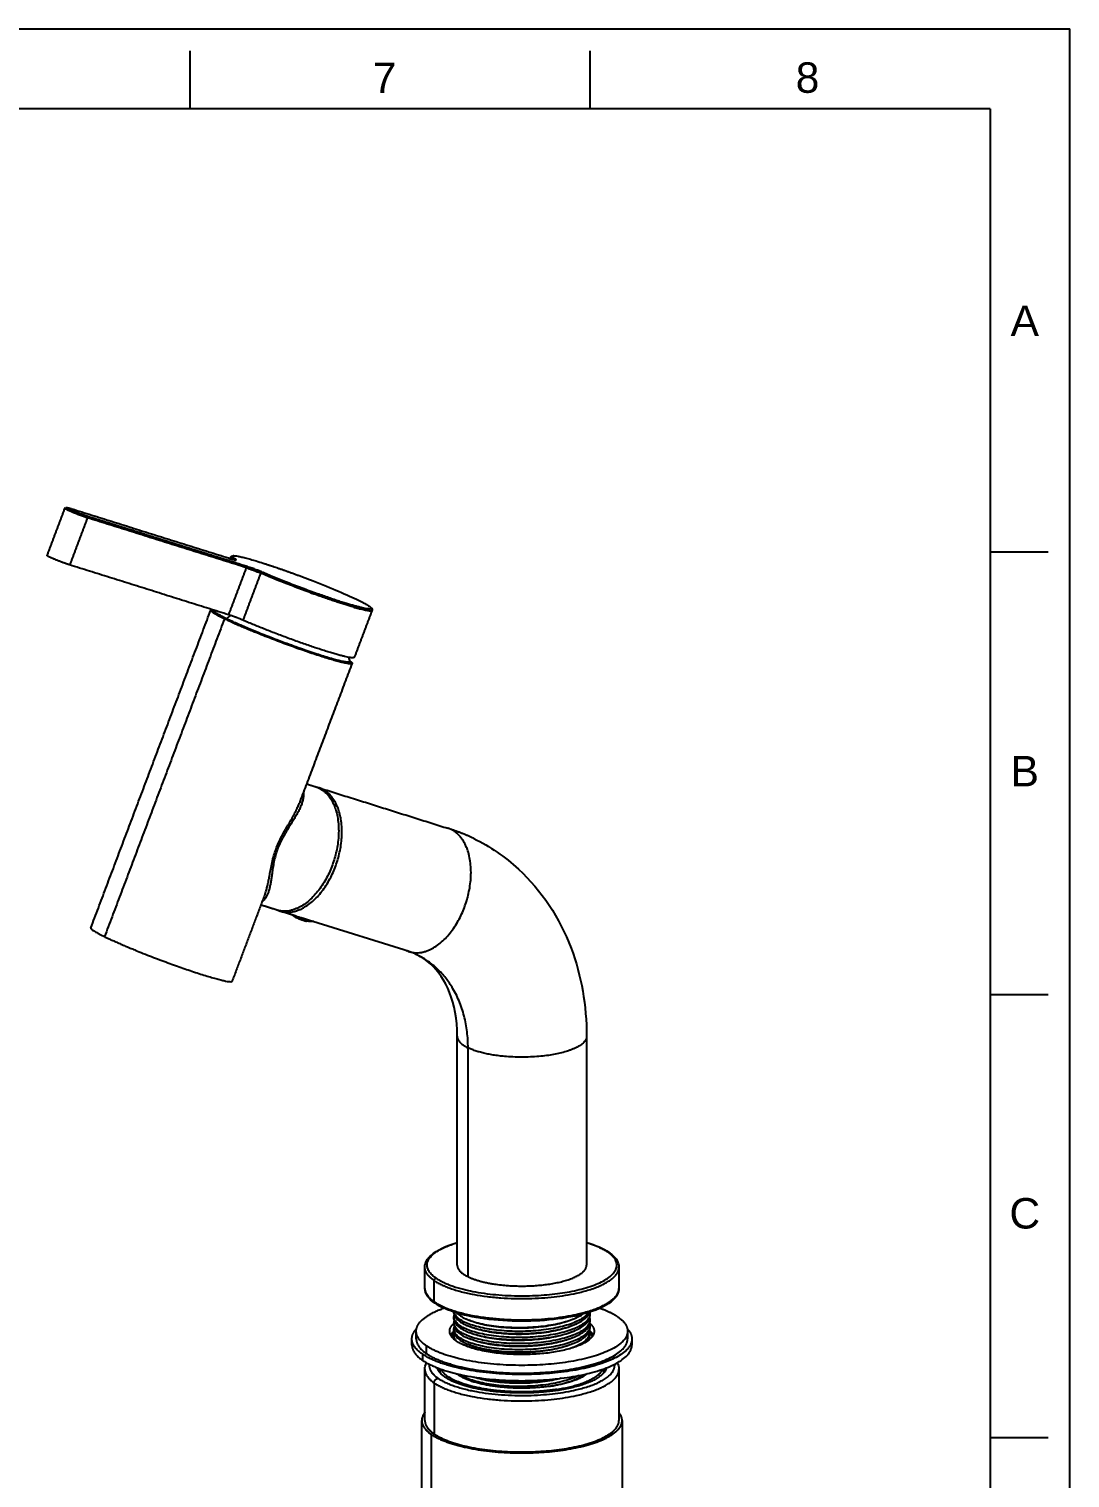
# Model space of a CAD drawing. Extents: x 12060 to 12901, y -16217 to -15623.
# Drawn here: x 12640.1 to 12900.8, y -15985.6 to -15622.6 of the extents above; entities that cross this region are included whole.
import ezdxf

# ---------------------------------------------------------------- set-up
doc = ezdxf.new("R2010")
doc.units = 0
doc.header["$MEASUREMENT"] = 0
doc.layers.get('0').update_dxf_attribs({"linetype": 'CONTINUOUS'})
doc.layers.add('FORM', color=7, linetype='CONTINUOUS')
doc.styles.get("Standard").update_dxf_attribs({"font": 'arial.ttf'})

# ---------------------------------------------------------------- blocks, each defined once
blk = doc.blocks.new('zf66')
at = {"lineweight": -3}
blk.add_line((10708.94, -17669.01), (10686.63, -17662), dxfattribs=at)
for points, degree in [([(10625.02, -17577.12), (10627.07, -17571.67), (10629.12, -17566.23)], 2), ([(10629.13, -17566.2), (10629.17, -17566.1), (10629.24, -17566.05), (10629.3, -17566.02)], 3), ([(10629.32, -17566.01), (10629.38, -17565.99), (10629.46, -17565.98), (10629.55, -17565.99)], 3), ([(10630.74, -17566.29), (10649.18, -17572.09), (10667.63, -17577.88)], 2), ([(10671.17, -17579.61), (10652.73, -17573.81), (10634.28, -17568.02)], 2), ([(10634.34, -17568.38), (10632.29, -17573.84), (10630.23, -17579.3)], 2), ([(10671.23, -17579.97), (10652.79, -17574.17), (10634.34, -17568.38)], 2), ([(10667.39, -17578.01), (10667.49, -17577.73), (10667.6, -17577.46)], 2), ([(10667.63, -17577.88), (10667.8, -17577.94), (10668.12, -17578.03), (10668.49, -17578.13), (10668.75, -17578.18), (10668.83, -17578.18), (10668.86, -17578.17)], 3), ([(10668.64, -17578.18), (10668.59, -17578.2), (10668.53, -17578.26), (10668.5, -17578.33)], 3), ([(10668.89, -17578.14), (10668.88, -17578.13), (10668.85, -17578.09), (10668.78, -17578.04), (10668.74, -17578.02)], 3), ([(10667.11, -17590.89), (10648.67, -17585.09), (10630.23, -17579.3)], 2), ([(10667.11, -17590.89), (10669.17, -17585.43), (10671.23, -17579.97)], 2), ([(10674.51, -17581.2), (10672.45, -17586.66), (10670.39, -17592.12)], 2), ([(10674.78, -17580.96), (10674.71, -17580.93), (10674.55, -17580.86), (10674.29, -17580.75), (10673.98, -17580.63), (10673.63, -17580.49), (10673.22, -17580.33), (10672.77, -17580.16), (10672.27, -17579.98), (10671.72, -17579.79), (10671.35, -17579.67), (10671.17, -17579.61)], 3), ([(10671.23, -17579.97), (10671.42, -17580.03), (10671.83, -17580.17), (10672.51, -17580.41), (10673.22, -17580.67), (10673.91, -17580.94), (10674.32, -17581.12), (10674.51, -17581.2)], 3), ([(10674.78, -17580.96), (10674.76, -17580.95), (10674.71, -17580.96), (10674.63, -17581.01), (10674.56, -17581.09), (10674.52, -17581.17), (10674.51, -17581.2)], 3), ([(10635.14, -17663.51), (10649.05, -17626.65), (10662.95, -17589.78)], 2), ([(10700.34, -17589.81), (10698.28, -17595.27), (10696.22, -17600.73)], 2), ([(10700.19, -17589.29), (10700.33, -17589.45), (10700.41, -17589.63), (10700.35, -17589.81)], 3), ([(10666.11, -17591.81), (10652.21, -17628.67), (10638.31, -17665.53)], 2), ([(10694.92, -17600.74), (10695.01, -17601.06), (10695.1, -17601.38), (10695.19, -17601.71)], 3), ([(10695.19, -17601.71), (10695.2, -17601.75), (10695.2, -17601.79), (10695.18, -17601.83)], 3), ([(10695.7, -17602.13), (10689.59, -17618.33), (10683.48, -17634.53)], 2), ([(10685.16, -17630.09), (10686.21, -17630.42), (10687.26, -17630.75)], 2), ([(10687.26, -17630.75), (10687.64, -17630.86), (10688.01, -17630.98)], 2), ([(10688.06, -17631), (10703, -17635.69), (10717.94, -17640.39)], 2), ([(10675.53, -17655.59), (10671.71, -17665.73), (10667.89, -17675.86)], 2), ([(10678.26, -17659.37), (10676.41, -17658.78), (10674.55, -17658.2)], 2), ([(10679.02, -17659.6), (10678.64, -17659.48), (10678.26, -17659.37)], 2), ([(10682.66, -17660.75), (10680.84, -17660.18), (10679.02, -17659.6)], 2), ([(10682.42, -17660.92), (10682.21, -17660.79), (10682, -17660.64), (10681.81, -17660.48)], 3), ([(10710.75, -17669.73), (10710.22, -17669.47), (10709.68, -17669.25), (10709.11, -17669.06)], 3), ([(10720.08, -17741.71), (10720.08, -17715.17), (10720.08, -17688.63)], 2), ([(10750.08, -17688.63), (10750.08, -17715.17), (10750.08, -17741.71)], 2), ([(10722.59, -17744.4), (10722.59, -17717.86), (10722.59, -17691.32)], 2), ([(10712.58, -17742.19), (10712.58, -17741.18), (10713.13, -17740.22), (10714.08, -17739.38)], 3), ([(10714.08, -17739.37), (10715.39, -17738.2), (10717.46, -17737.22), (10720.1, -17736.44)], 3), ([(10750.1, -17736.45), (10752.22, -17737.08), (10753.98, -17737.85), (10755.26, -17738.73)], 3), ([(10712.58, -17747.11), (10712.58, -17744.65), (10712.58, -17742.19)], 2), ([(10757.58, -17742.19), (10757.58, -17744.65), (10757.58, -17747.11)], 2), ([(10714.73, -17750.22), (10714.73, -17747.76), (10714.73, -17745.3)], 2), ([(10719.33, -17752.84), (10719.33, -17752.7), (10719.33, -17752.55)], 2), ([(10720, -17752.82), (10720.22, -17753.05), (10720.51, -17753.28), (10720.84, -17753.5)], 3), ([(10750.79, -17752.63), (10750.82, -17752.77), (10750.83, -17752.91), (10750.83, -17753.05)], 3), ([(10719.33, -17754.26), (10719.33, -17754.01), (10719.33, -17753.76)], 2), ([(10719.33, -17755.68), (10719.33, -17755.43), (10719.33, -17755.18)], 2), ([(10720.84, -17753.5), (10720.84, -17753.27), (10720.84, -17753.04)], 2), ([(10720.84, -17754.92), (10720.84, -17754.67), (10720.84, -17754.41)], 2), ([(10720.84, -17756.34), (10720.84, -17756.08), (10720.84, -17755.83)], 2), ([(10722.16, -17755.62), (10722.37, -17755.71), (10722.59, -17755.8), (10722.83, -17755.89)], 3), ([(10750.77, -17754.01), (10750.81, -17754.16), (10750.83, -17754.31), (10750.83, -17754.47)], 3), ([(10750.77, -17755.43), (10750.81, -17755.58), (10750.83, -17755.73), (10750.83, -17755.89)], 3), ([(10750.83, -17753.05), (10750.83, -17753.3), (10750.83, -17753.55)], 2), ([(10750.83, -17754.47), (10750.83, -17754.72), (10750.83, -17754.97)], 2), ([(10750.83, -17755.89), (10750.83, -17756), (10750.83, -17756.12)], 2), ([(10750.83, -17756.14), (10750.83, -17756.26), (10750.83, -17756.39)], 2), ([(10709.58, -17760.26), (10709.58, -17759.55), (10709.58, -17758.84)], 2), ([(10710.58, -17758.84), (10710.58, -17757.94), (10710.58, -17757.04)], 2), ([(10719.33, -17757.1), (10719.33, -17756.85), (10719.33, -17756.59)], 2), ([(10719.33, -17758.52), (10719.33, -17758.27), (10719.33, -17758.01)], 2), ([(10719.33, -17758.52), (10719.33, -17758.66), (10719.35, -17758.8), (10719.39, -17758.94)], 3), ([(10719.41, -17758.95), (10719.43, -17758.87), (10719.46, -17758.8), (10719.5, -17758.72)], 3), ([(10719.7, -17756.73), (10719.79, -17756.85), (10719.99, -17757.08), (10720.36, -17757.42), (10720.67, -17757.65), (10720.84, -17757.76)], 3), ([(10720.84, -17758.67), (10720.67, -17758.56), (10720.36, -17758.34), (10719.99, -17758), (10719.79, -17757.76), (10719.7, -17757.65)], 3), ([(10720.84, -17757.76), (10720.84, -17757.5), (10720.84, -17757.25)], 2), ([(10720.84, -17759.17), (10720.84, -17758.92), (10720.84, -17758.67)], 2), ([(10750.77, -17756.85), (10750.81, -17757), (10750.83, -17757.15), (10750.83, -17757.3)], 3), ([(10750.83, -17757.3), (10750.83, -17757.56), (10750.83, -17757.81)], 2), ([(10759.58, -17757.04), (10759.58, -17757.94), (10759.58, -17758.84)], 2), ([(10760.58, -17758.84), (10760.58, -17759.55), (10760.58, -17760.26)], 2), ([(10712.02, -17762.36), (10712.02, -17763.07), (10712.02, -17763.78)], 2), ([(10712.92, -17760.43), (10712.92, -17761.32), (10712.92, -17762.22)], 2), ([(10722.15, -17759.87), (10722.37, -17759.97), (10722.6, -17760.06), (10722.84, -17760.15)], 3), ([(10712.58, -17765.93), (10712.58, -17765.39), (10712.72, -17764.87), (10712.97, -17764.37)], 3), ([(10712.58, -17777.76), (10712.58, -17771.85), (10712.58, -17765.93)], 2), ([(10716.16, -17766.76), (10716.16, -17766.28), (10716.16, -17765.79)], 2), ([(10754, -17765.79), (10754, -17766.28), (10754, -17766.76)], 2), ([(10757.58, -17765.93), (10757.58, -17771.85), (10757.58, -17777.76)], 2), ([(10714.73, -17769.04), (10714.73, -17774.96), (10714.73, -17780.87)], 2), ([(10720.84, -17767.19), (10720.78, -17767.15), (10720.72, -17767.11), (10720.67, -17767.07)], 3), ([(10720.84, -17767.52), (10720.84, -17767.35), (10720.84, -17767.19)], 2), ([(10747.52, -17768.18), (10747.51, -17768.19), (10747.49, -17768.19), (10747.48, -17768.2)], 3), ([(10747.5, -17769.61), (10747.51, -17769.61), (10747.51, -17769.6), (10747.52, -17769.6)], 3), ([(10733.39, -17770.24), (10733.04, -17770.22), (10732.34, -17770.19), (10731.65, -17770.14), (10731.31, -17770.11)], 3), ([(10735.52, -17770.25), (10735.16, -17770.25), (10734.45, -17770.26), (10733.75, -17770.25), (10733.39, -17770.24)], 3), ([(10711.86, -17807.58), (10711.86, -17792.67), (10711.86, -17777.76)], 2), ([(10758.31, -17777.76), (10758.31, -17804.01), (10758.31, -17830.27)], 2), ([(10714.08, -17806.99), (10714.08, -17793.98), (10714.08, -17780.97)], 2)]:
    blk.add_open_spline(points, degree=degree, dxfattribs=at)
for points, weights, knots in [([(10634.34, -17568.38), (10631.7, -17567.55), (10629.77, -17566.6), (10629.03, -17566.24), (10629.15, -17566.18)], [1, 0.707106781123, 1, 0.864112055253, 0.854314660491], [0.149139, 0.149139, 0.149139, 5.175687, 5.175687, 7.507756, 7.507756, 7.507756]), ([(10634.28, -17568.02), (10631.87, -17567.26), (10630.1, -17566.39), (10628.33, -17565.53), (10630.74, -17566.29)], [1, 0.707106781187, 1, 0.707106781187, 1], [-10.053096, -10.053096, -10.053096, -5.026548, -5.026548, 0, 0, 0]), ([(10630.23, -17579.3), (10628.58, -17578.78), (10626.77, -17578.02), (10624.96, -17577.26), (10625.02, -17577.12)], [1, 0.848493551356, 1, 0.848493551356, 1], [0, 0, 0, 3.903649, 3.903649, 7.807299, 7.807299, 7.807299]), ([(10667.6, -17577.87), (10667.54, -17577.86), (10667.48, -17577.91), (10667.43, -17577.95), (10667.39, -17578.01)], [0.975964859734, 0.938820997648, 1, 0.949833274784, 0.965778694139], [-0.4249672, -0.4249672, -0.4249672, -0.2356259, -0.2356259, -0.0803663, -0.0803663, -0.0803663]), ([(10668.74, -17578.02), (10664.54, -17575.36), (10676.84, -17579.46), (10678.8, -17580.11), (10683.37, -17581.75), (10685.82, -17582.69)], [1, 0.759976676406, 1, 0.952114636584, 0.893032488029, 0.88391359178], [0, 0, 0, 24.33867, 24.33867, 29.194306, 34.307162, 34.307162, 34.307162]), ([(10671.23, -17579.97), (10671.27, -17579.85), (10671.25, -17579.75), (10671.24, -17579.64), (10671.17, -17579.61)], [1, 0.923878736313, 1, 0.923878736313, 1], [-0.4712506, -0.4712506, -0.4712506, -0.2356253, -0.2356253, 0, 0, 0]), ([(10697.19, -17587.5), (10705.06, -17591.37), (10695.49, -17588.58), (10685.89, -17585.78), (10674.78, -17580.96)], [0.999049791403, 0.764057105898, 1, 0.763581042979, 1], [48.725963, 48.725963, 48.725963, 72.824616, 72.824616, 96.971894, 96.971894, 96.971894]), ([(10695.7, -17602.13), (10695.38, -17602.98), (10684.2, -17599.08), (10673.03, -17595.18), (10666.11, -17591.81)], [1, 0.813626757093, 1, 0.813626757093, 1], [-43.430314, -43.430314, -43.430314, -21.715157, -21.715157, 0, 0, 0]), ([(10666.59, -17591.85), (10675.95, -17596.41), (10688.72, -17600.43), (10694.46, -17602.23), (10695.12, -17601.89)], [1, 0.707106781187, 1, 0.842994725951, 0.854314660516], [52.684879, 52.684879, 52.684879, 79.090855, 79.090855, 93.245765, 93.245765, 93.245765]), ([(10695.19, -17601.71), (10695.37, -17602.46), (10688.73, -17600.37), (10675.97, -17596.36), (10666.62, -17591.8)], [0.860183806712, 0.82239248625, 1, 0.707106781187, 1], [-42.625979, -42.625979, -42.625979, -26.535262, -26.535262, 0, 0, 0]), ([(10696.22, -17600.73), (10695.96, -17601.44), (10687.18, -17598.52), (10678.4, -17595.59), (10670.39, -17592.12)], [1, 0.85782557121, 1, 0.85782557121, 1], [60.879197, 60.879197, 60.879197, 79.771238, 79.771238, 98.663279, 98.663279, 98.663279]), ([(10688.04, -17631.06), (10695.97, -17634.92), (10691.29, -17648.46), (10686.62, -17661.99), (10678.26, -17659.37)], [1, 0.723105967321, 1, 0.723105967321, 1], [0, 0, 0, 22.875238, 22.875238, 45.750476, 45.750476, 45.750476]), ([(10679.02, -17659.6), (10687.37, -17662.23), (10692.05, -17648.7), (10696.72, -17635.16), (10688.79, -17631.3)], [1, 0.723105967321, 1, 0.723105967321, 1], [-45.750476, -45.750476, -45.750476, -22.875238, -22.875238, 0, 0, 0]), ([(10708.16, -17668.7), (10716.46, -17672.74), (10721.74, -17658.75), (10727.02, -17644.75), (10718.72, -17640.7)], [1, 0.707106781187, 1, 0.707106781187, 1], [0, 0, 0, 23.561945, 23.561945, 47.12389, 47.12389, 47.12389]), ([(10638.31, -17665.53), (10645.23, -17668.9), (10656.4, -17672.8), (10667.57, -17676.7), (10667.89, -17675.86)], [1, 0.813626757093, 1, 0.813626757093, 1], [-54.977871, -54.977871, -54.977871, -33.262714, -33.262714, -11.547557, -11.547557, -11.547557]), ([(10750.08, -17688.66), (10750.04, -17691.24), (10743.38, -17692.67), (10730.89, -17695.36), (10722.59, -17691.32)], [0.861555530208, 0.819320566951, 1, 0.707106781187, 1], [9.027095, 9.027095, 9.027095, 23.561945, 23.561945, 47.12389, 47.12389, 47.12389]), ([(10715.19, -17744.75), (10724.57, -17751.2), (10744.47, -17748.16), (10764.37, -17745.12), (10754.98, -17738.67)], [1, 0.707106781187, 1, 0.707106781187, 1], [0, 0, 0, 34.557519, 34.557519, 69.115038, 69.115038, 69.115038]), ([(10714.73, -17745.3), (10724.33, -17751.89), (10744.68, -17748.78), (10757.56, -17746.81), (10757.58, -17742.2)], [1, 0.707106781187, 1, 0.792278444333, 0.879191533084], [0.097114, 0.097114, 0.097114, 34.654633, 34.654633, 59.163024, 59.163024, 59.163024]), ([(10722.59, -17744.4), (10728.75, -17747.41), (10739.42, -17746.36), (10750.08, -17745.32), (10750.08, -17741.71)], [1, 0.802819368495, 1, 0.802819368495, 1], [0, 0, 0, 19.16362, 19.16362, 38.32724, 38.32724, 38.32724]), ([(10714.73, -17750.22), (10724.33, -17756.81), (10744.68, -17753.7), (10757.53, -17751.73), (10757.58, -17747.13)], [1, 0.707106781187, 1, 0.792674909881, 0.878860834917], [-70.685835, -70.685835, -70.685835, -35.342917, -35.342917, -10.325358, -10.325358, -10.325358]), ([(10760.58, -17758.84), (10760.58, -17765.45), (10740.66, -17766.9), (10720.73, -17768.34), (10712.02, -17762.36)], [1, 0.780575601627, 1, 0.780575601627, 1], [-68.871437, -68.871437, -68.871437, -34.435718, -34.435718, 0, 0, 0]), ([(10759.58, -17757.04), (10759.58, -17763.39), (10740.44, -17764.78), (10721.29, -17766.17), (10712.92, -17760.43)], [1, 0.780575601627, 1, 0.780575601627, 1], [-66.170596, -66.170596, -66.170596, -33.085298, -33.085298, 0, 0, 0]), ([(10712.92, -17762.22), (10721.29, -17767.97), (10740.44, -17766.58), (10759.58, -17765.19), (10759.58, -17758.84)], [1, 0.780575601627, 1, 0.780575601627, 1], [-76.96902, -76.96902, -76.96902, -43.883722, -43.883722, -10.798424, -10.798424, -10.798424]), ([(10751.83, -17757.04), (10751.83, -17761.38), (10738.74, -17762.33), (10725.66, -17763.28), (10719.93, -17759.35)], [1, 0.780575601627, 1, 0.780575601627, 1], [7.382596, 7.382596, 7.382596, 30.002136, 30.002136, 52.621677, 52.621677, 52.621677]), ([(10712.02, -17763.78), (10720.73, -17769.76), (10740.66, -17768.32), (10760.58, -17766.87), (10760.58, -17760.26)], [1, 0.780575601627, 1, 0.780575601627, 1], [-80.110613, -80.110613, -80.110613, -45.674894, -45.674894, -11.239176, -11.239176, -11.239176]), ([(10714.73, -17769.04), (10724.33, -17775.63), (10744.68, -17772.52), (10757.58, -17770.55), (10757.58, -17765.93)], [1, 0.707106781187, 1, 0.792008662934, 0.879417789353], [0.141067, 0.141067, 0.141067, 33.913188, 33.913188, 57.895678, 57.895678, 57.895678]), ([(10743.49, -17770.76), (10733.69, -17772.25), (10724.54, -17770.38), (10716.28, -17768.68), (10715.46, -17765.53)], [1, 0.876194767014, 1, 0.886963409407, 0.980336039244], [0, 0, 0, 19.810335, 19.810335, 37.897556, 37.897556, 37.897556]), ([(10715.64, -17767.96), (10724.81, -17774.26), (10744.26, -17771.29), (10757.14, -17769.32), (10756.57, -17764.71)], [1, 0.707106781187, 1, 0.784633224152, 0.88598834666], [0, 0, 0, 33.772121, 33.772121, 58.605037, 58.605037, 58.605037]), ([(10743.15, -17770.53), (10733.74, -17771.97), (10724.95, -17770.16), (10717.6, -17768.65), (10716.36, -17765.86)], [1, 0.876194767014, 1, 0.894325555874, 0.969048787549], [-59.437344, -59.437344, -59.437344, -40.408605, -40.408605, -24.166551, -24.166551, -24.166551]), ([(10750.22, -17766.9), (10749.69, -17767.34), (10748.92, -17767.75), (10744.31, -17770.17), (10735.52, -17770.25)], [0.963794817304, 0.977816325309, 1, 0.879415493034, 1], [38.68421, 38.68421, 38.68421, 41.650749, 41.650749, 57.776057, 57.776057, 57.776057]), ([(10714.08, -17780.97), (10722.01, -17786.42), (10740.16, -17785.1), (10758.31, -17783.78), (10758.31, -17777.76)], [1, 0.780575601627, 1, 0.780575601627, 1], [0, 0, 0, 31.36119, 31.36119, 62.72238, 62.72238, 62.72238]), ([(10714.73, -17780.87), (10722.42, -17786.15), (10740, -17784.87), (10757.58, -17783.6), (10757.58, -17777.76)], [1, 0.780575601627, 1, 0.780575601627, 1], [-70.685835, -70.685835, -70.685835, -40.301377, -40.301377, -9.91692, -9.91692, -9.91692])]:
    blk.add_rational_spline(points, weights, degree=2, knots=knots, dxfattribs=at)
for points, weights in [([(10634.28, -17568.02), (10634.45, -17568.1), (10634.34, -17568.38)], [1, 0.707106781191, 1]), ([(10667.59, -17577.47), (10667.56, -17577.65), (10668.11, -17578.03)], [0.913169972176, 0.937564774587, 0.979894885619]), ([(10696.1, -17589.1), (10686.35, -17586.34), (10674.51, -17581.2)], [1, 0.748673045471, 1]), ([(10666.11, -17591.81), (10662.79, -17590.19), (10662.95, -17589.78)], [1, 0.946064957418, 1]), ([(10662.95, -17589.78), (10662.98, -17589.69), (10663.24, -17589.67)], [1, 0.974386409733, 0.955813057604]), ([(10663.53, -17589.9), (10663.39, -17590.29), (10666.59, -17591.85)], [0.856925131702, 0.875774552876, 1]), ([(10666.62, -17591.8), (10663.27, -17590.17), (10663.59, -17589.82)], [1, 0.870644505126, 0.855548016465]), ([(10667.55, -17591.03), (10667.08, -17591.4), (10666.62, -17591.8)], [0.995403949635, 0.997221257775, 1]), ([(10670.39, -17592.12), (10668.74, -17591.4), (10667.11, -17590.89)], [1, 0.811502671201, 1]), ([(10696.1, -17589.1), (10700.14, -17590.24), (10700.34, -17589.82)], [1, 0.885331433749, 0.889170917872]), ([(10666.59, -17591.94), (10666.57, -17591.9), (10666.59, -17591.85)], [0.857259725148, 0.830255748463, 1]), ([(10666.59, -17591.85), (10666.6, -17591.82), (10666.62, -17591.8)], [1, 0.954741817428, 1]), ([(10695.14, -17601.54), (10695.76, -17601.96), (10695.7, -17602.13)], [0.973427072392, 0.976294566006, 1]), ([(10695.15, -17601.87), (10695.17, -17601.85), (10695.18, -17601.83)], [0.855214820738, 0.855920245446, 0.856925185618]), ([(10687.26, -17630.75), (10687.66, -17630.87), (10688.04, -17631.06)], [1, 0.998952257305, 1]), ([(10688.79, -17631.3), (10688.41, -17631.11), (10688.01, -17630.98)], [1, 0.998952257305, 1]), ([(10718.72, -17640.7), (10718.34, -17640.52), (10717.94, -17640.39)], [1, 0.981377237941, 0.965122624029]), ([(10723.9, -17642.77), (10721.39, -17641.54), (10718.72, -17640.7)], [0.969818397093, 0.9830818043, 1]), ([(10678.26, -17659.37), (10678.26, -17659.37), (10678.26, -17659.37)], [1, 0.999999974371, 0.999999948744]), ([(10678.64, -17659.47), (10678.83, -17659.54), (10679.02, -17659.6)], [0.9994778497, 0.999506155435, 1]), ([(10682.42, -17660.92), (10682.63, -17661.05), (10682.86, -17661.1)], [1, 0.996889995747, 1]), ([(10682.86, -17661.1), (10683.62, -17661.52), (10684.47, -17661.72)], [1, 0.991698345499, 1]), ([(10684.47, -17661.25), (10684.86, -17661.4), (10685.23, -17661.52)], [0.955206258682, 0.968557122931, 1]), ([(10685.23, -17661.52), (10684.83, -17661.7), (10684.47, -17661.72)], [1, 0.993756515678, 1]), ([(10684.47, -17661.72), (10684.79, -17661.89), (10685.15, -17661.94)], [1, 0.995448606205, 1]), ([(10685.23, -17661.52), (10686.42, -17661.92), (10686.82, -17661.97)], [1, 0.901111709956, 0.970930838044]), ([(10635.14, -17663.51), (10634.99, -17663.91), (10638.31, -17665.53)], [1, 0.946064957418, 1]), ([(10722.59, -17691.32), (10722.59, -17675.5), (10710.75, -17669.73)], [1, 0.860267043991, 0.969851065539]), ([(10720.08, -17688.64), (10720.09, -17690.1), (10722.59, -17691.32)], [0.862205743608, 0.889149847755, 1]), ([(10715.19, -17744.75), (10708.33, -17740.05), (10720.08, -17736.5)], [1, 0.767799856847, 0.903767380386]), ([(10750.09, -17736.5), (10753.18, -17737.44), (10754.98, -17738.67)], [0.889710575187, 0.926320808367, 1]), ([(10754.98, -17738.67), (10755.17, -17738.64), (10755.3, -17738.76)], [1, 0.85337032644, 0.853553619431]), ([(10714.73, -17745.3), (10712.59, -17743.82), (10712.58, -17742.2)], [1, 0.915334308038, 0.879616689538]), ([(10720.08, -17741.71), (10720.08, -17743.18), (10722.59, -17744.4)], [1, 0.957317661871, 1]), ([(10714.73, -17745.3), (10714.73, -17744.82), (10715.19, -17744.75)], [1, 0.707106781187, 1]), ([(10712.58, -17747.1), (10712.58, -17748.74), (10714.73, -17750.22)], [0.879389119345, 0.915063998436, 1]), ([(10710.58, -17757.04), (10710.58, -17753.97), (10716.96, -17751.7)], [1, 0.880461809071, 0.891167831607]), ([(10753.21, -17751.7), (10755.68, -17752.58), (10757.24, -17753.65)], [0.922908921245, 0.950112000453, 1]), ([(10718.33, -17757.04), (10718.33, -17756.09), (10719.34, -17755.19)], [1, 0.941933204953, 0.914599115221]), ([(10750.82, -17755.18), (10751.83, -17756.08), (10751.83, -17757.04)], [0.992037436652, 0.980840938419, 1]), ([(10757.24, -17753.65), (10759.58, -17755.26), (10759.58, -17757.04)], [1, 0.975815327214, 1]), ([(10709.58, -17758.84), (10709.58, -17757.63), (10710.64, -17756.48)], [1, 0.951318592096, 0.924238058963]), ([(10712.02, -17762.36), (10709.58, -17760.69), (10709.58, -17758.84)], [1, 0.975815327214, 1]), ([(10712.92, -17760.43), (10710.58, -17758.82), (10710.58, -17757.04)], [1, 0.975815327214, 1]), ([(10710.58, -17758.84), (10710.58, -17760.62), (10712.92, -17762.22)], [1, 0.975815327214, 1]), ([(10719.93, -17759.35), (10718.33, -17758.26), (10718.33, -17757.04)], [1, 0.975815327214, 1]), ([(10718.58, -17757.91), (10718.84, -17757.42), (10719.38, -17756.95)], [0.949252371442, 0.927191404418, 0.913384313592]), ([(10718.81, -17758.32), (10718.95, -17757.84), (10719.36, -17757.38)], [0.969081238894, 0.943522711447, 0.92625470084]), ([(10750.75, -17756.92), (10751.33, -17757.42), (10751.6, -17757.94)], [0.992802443027, 0.986031219217, 0.988627010333]), ([(10750.83, -17757.41), (10751.22, -17757.86), (10751.36, -17758.32)], [0.988578594146, 0.986316128364, 0.991682993966]), ([(10759.52, -17756.48), (10760.58, -17757.63), (10760.58, -17758.84)], [0.989088875993, 0.984128296262, 1]), ([(10709.58, -17760.26), (10709.58, -17762.11), (10712.02, -17763.78)], [1, 0.975815327214, 1]), ([(10723.04, -17760.26), (10723.07, -17760.25), (10723.1, -17760.25)], [0.945655293817, 0.945956809622, 0.946262216044]), ([(10712.58, -17765.93), (10712.58, -17767.56), (10714.73, -17769.04)], [0.879301804518, 0.914959969368, 1]), ([(10713.6, -17764.71), (10713.39, -17766.41), (10715.64, -17767.96)], [0.873635086759, 0.907783422076, 1]), ([(10743.15, -17770.53), (10752.35, -17769.12), (10753.81, -17765.86)], [1, 0.865016376848, 0.964496725448]), ([(10754.71, -17765.53), (10753.74, -17769.19), (10743.49, -17770.76)], [0.977497130728, 0.856787499605, 1]), ([(10714.73, -17769.04), (10714.73, -17768.1), (10715.64, -17767.96)], [1, 0.707106781187, 1]), ([(10731.31, -17770.11), (10723.05, -17769.47), (10719.95, -17766.9)], [1, 0.857282390464, 0.935784518016]), ([(10743.53, -17770.75), (10743.51, -17770.75), (10743.49, -17770.75)], [0.891799433389, 0.891834539212, 0.891870460325]), ([(10712.6, -17775.88), (10711.86, -17776.8), (10711.86, -17777.76)], [0.931181114514, 0.957269106998, 1]), ([(10758.31, -17777.76), (10758.31, -17776.81), (10757.58, -17775.9)], [1, 0.986276021578, 0.98812782418]), ([(10711.86, -17777.76), (10711.86, -17779.44), (10714.08, -17780.97)], [1, 0.975815327214, 1]), ([(10712.58, -17777.76), (10712.58, -17779.39), (10714.73, -17780.87)], [1, 0.975815327214, 1])]:
    blk.add_rational_spline(points, weights, degree=2, dxfattribs=at)
for points, knots in [([(10667.6, -17577.46), (10667.68, -17577.24), (10667.89, -17577.19), (10668.05, -17577.17), (10668.16, -17577.16), (10668.28, -17577.15), (10668.43, -17577.16)], [0.034004, 0.034004, 0.034004, 0.034004, 2.418394, 2.418394, 2.418394, 4.030184, 4.030184, 4.030184, 4.030184]), ([(10668.74, -17578.02), (10668.71, -17578.01), (10668.63, -17578), (10668.52, -17578.03), (10668.46, -17578.07), (10668.43, -17578.11), (10668.42, -17578.11)], [-0.4758239, -0.4758239, -0.4758239, -0.4758239, -0.3568679, -0.237912, -0.118956, -0.1045698, -0.1045698, -0.1045698, -0.1045698]), ([(10685.82, -17582.69), (10686.11, -17582.8), (10686.41, -17582.92), (10686.7, -17583.03), (10690.93, -17584.68), (10694.69, -17586.28), (10697.19, -17587.5)], [29.194306, 29.194306, 29.194306, 29.194306, 30.164955, 30.164955, 30.164955, 44.042755, 44.042755, 44.042755, 44.042755]), ([(10666.62, -17591.97), (10665.68, -17591.5), (10664.93, -17591.11), (10663.78, -17590.4), (10663.32, -17590.08), (10663.61, -17589.79)], [0.134064, 0.134064, 0.134064, 0.134064, 5.541278, 5.541278, 12.118131, 12.118131, 12.118131, 12.118131]), ([(10695.15, -17601.88), (10695.1, -17601.94), (10695.02, -17601.97), (10694.95, -17601.99), (10694.24, -17602.12), (10692.11, -17601.59), (10688.73, -17600.53), (10685.38, -17599.48), (10681.18, -17597.99), (10677.04, -17596.39), (10672.9, -17594.79), (10669.19, -17593.21), (10666.69, -17592), (10666.67, -17591.99), (10666.65, -17591.98), (10666.62, -17591.97)], [0.427819, 0.427819, 0.427819, 0.427819, 1.997679, 1.997679, 1.997679, 15.543432, 15.543432, 15.543432, 29.094277, 29.094277, 29.094277, 42.645573, 42.645573, 42.645573, 42.779637, 42.779637, 42.779637, 42.779637]), ([(10684.43, -17632.02), (10684.45, -17632.21), (10684.47, -17632.69), (10684.38, -17633.49), (10684.16, -17634.34), (10683.89, -17635.1), (10683.49, -17636.01), (10683.01, -17636.94), (10682.47, -17637.89), (10681.9, -17638.83), (10681.28, -17639.82), (10680.51, -17641.04), (10679.65, -17642.51), (10678.92, -17643.94), (10678.37, -17645.28), (10677.92, -17646.68), (10677.57, -17648.2), (10677.32, -17649.67), (10677.14, -17650.91), (10676.99, -17651.92), (10676.85, -17652.87), (10676.68, -17653.78), (10676.48, -17654.63), (10676.24, -17655.39), (10675.99, -17655.98), (10675.65, -17656.59), (10675.27, -17657.05), (10674.99, -17657.28), (10674.87, -17657.36)], [6.39419, 6.39419, 6.39419, 6.39419, 7.556697, 9.068037, 10.579376, 12.090716, 13.602055, 15.113395, 16.624734, 18.136073, 19.647413, 21.158752, 22.670092, 24.181431, 25.692771, 27.20411, 28.71545, 30.226789, 31.738128, 33.249468, 34.760807, 36.272147, 37.783486, 39.294826, 40.806165, 42.317505, 43.828844, 44.908413, 44.908413, 44.908413, 44.908413]), ([(10675.53, -17655.6), (10675.59, -17655.43), (10675.75, -17654.99), (10675.98, -17654.2), (10676.2, -17653.25), (10676.41, -17652.25), (10676.6, -17651.17), (10676.84, -17649.86), (10677.16, -17648.31), (10677.57, -17646.7), (10678.06, -17645.21), (10678.65, -17643.78), (10679.39, -17642.24), (10680.27, -17640.66), (10681.03, -17639.34), (10681.64, -17638.27), (10682.2, -17637.26), (10682.73, -17636.25), (10683.16, -17635.33), (10683.38, -17634.78), (10683.47, -17634.56)], [-39.666241, -39.666241, -39.666241, -39.666241, -38.691877, -37.144202, -35.596527, -34.048852, -32.501177, -30.953502, -29.405827, -27.858152, -26.310477, -24.762802, -23.215126, -21.667451, -20.119776, -18.572101, -17.024426, -15.476751, -13.929076, -12.836281, -12.836281, -12.836281, -12.836281]), ([(10723.9, -17642.76), (10727.68, -17644.61), (10731.16, -17646.99), (10734.27, -17649.85), (10739.68, -17654.83), (10743.81, -17661.13), (10746.49, -17668.23), (10748.89, -17674.6), (10750.08, -17681.53), (10750.08, -17688.63)], [0, 0, 0, 0, 14.155352, 14.155352, 14.155352, 38.848139, 38.848139, 38.848139, 60.958298, 60.958298, 60.958298, 60.958298]), ([(10682.66, -17660.75), (10682.71, -17660.76), (10682.98, -17660.85), (10683.52, -17661), (10684.09, -17661.15), (10684.4, -17661.24), (10684.45, -17661.25)], [1.446268, 1.446268, 1.446268, 1.446268, 1.587798, 2.381697, 3.175596, 3.35713, 3.35713, 3.35713, 3.35713]), ([(10686.75, -17661.99), (10686.57, -17662), (10686.39, -17662.01), (10686.21, -17662.01), (10685.86, -17662.02), (10685.5, -17661.99), (10685.15, -17661.94)], [39.482476, 39.482476, 39.482476, 39.482476, 40.024694, 40.024694, 40.024694, 41.090614, 41.090614, 41.090614, 41.090614]), ([(10720.08, -17688.63), (10720.08, -17680.73), (10717.44, -17675.14), (10713.95, -17671.92), (10712.95, -17671.01), (10711.88, -17670.28), (10710.75, -17669.73)], [0, 0, 0, 0, 26.132186, 26.132186, 26.132186, 33.590035, 33.590035, 33.590035, 33.590035]), ([(10755.31, -17738.76), (10755.59, -17738.96), (10755.85, -17739.16), (10756.09, -17739.37), (10757.03, -17740.22), (10757.58, -17741.18), (10757.58, -17742.19)], [61.530607, 61.530607, 61.530607, 61.530607, 63.472421, 63.472421, 63.472421, 71.370286, 71.370286, 71.370286, 71.370286]), ([(10714.9, -17750.56), (10714.89, -17750.55), (10714.87, -17750.54), (10714.86, -17750.53), (10713.43, -17749.54), (10712.58, -17748.36), (10712.58, -17747.1)], [61.431339, 61.431339, 61.431339, 61.431339, 61.536018, 61.536018, 61.536018, 71.412711, 71.412711, 71.412711, 71.412711]), ([(10757.58, -17747.11), (10757.58, -17748.11), (10757.03, -17749.08), (10756.09, -17749.92), (10753.95, -17751.82), (10749.81, -17753.25), (10744.45, -17754.06), (10739.12, -17754.86), (10733.04, -17754.95), (10727.5, -17754.3), (10721.97, -17753.65), (10717.49, -17752.34), (10714.9, -17750.56)], [0, 0, 0, 0, 7.893814, 7.893814, 7.893814, 25.794204, 25.794204, 25.794204, 43.647791, 43.647791, 43.647791, 61.431339, 61.431339, 61.431339, 61.431339]), ([(10719.33, -17752.84), (10719.33, -17753.05), (10719.43, -17753.51), (10719.91, -17754.21), (10720.49, -17754.69), (10720.84, -17754.92)], [-6.995127, -6.995127, -6.995127, -6.995127, -4.963361, -2.481681, 0, 0, 0, 0]), ([(10719.33, -17753.76), (10719.33, -17753.7), (10719.35, -17753.45), (10719.42, -17753.21), (10719.52, -17753.02)], [-42.727843, -42.727843, -42.727843, -42.727843, -42.188587, -40.325573, -40.325573, -40.325573, -40.325573]), ([(10720.84, -17754.41), (10720.49, -17754.19), (10719.9, -17753.71), (10719.49, -17753.1), (10719.38, -17752.73), (10719.36, -17752.62)], [-49.633732, -49.633732, -49.633732, -49.633732, -47.152045, -44.670358, -43.62306, -43.62306, -43.62306, -43.62306]), ([(10750.5, -17752.71), (10750.35, -17752.96), (10749.92, -17753.47), (10748.95, -17754.21), (10747.58, -17754.91), (10745.91, -17755.55), (10743.99, -17756.08), (10741.84, -17756.51), (10739.54, -17756.83), (10737.12, -17757.03), (10734.66, -17757.11), (10732.18, -17757.06), (10729.77, -17756.88), (10727.53, -17756.59), (10725.46, -17756.19), (10723.59, -17755.69), (10722.01, -17755.09), (10721.19, -17754.64), (10720.84, -17754.41)], [-39.476197, -39.476197, -39.476197, -39.476197, -37.225203, -34.743523, -32.261843, -29.780163, -27.298482, -24.816802, -22.335122, -19.853442, -17.371761, -14.890081, -12.408401, -9.926721, -7.445041, -4.96336, -2.48168, 0, 0, 0, 0]), ([(10747.52, -17755.41), (10747.54, -17755.4), (10748.06, -17755.17), (10748.98, -17754.69), (10749.99, -17753.92), (10750.54, -17753.22), (10750.72, -17752.79), (10750.76, -17752.63)], [-17.462833, -17.462833, -17.462833, -17.462833, -17.371767, -14.890086, -12.408405, -9.926724, -8.479147, -8.479147, -8.479147, -8.479147]), ([(10720.84, -17755.83), (10720.49, -17755.6), (10719.9, -17755.13), (10719.43, -17754.42), (10719.33, -17753.96), (10719.33, -17753.76)], [-49.633632, -49.633632, -49.633632, -49.633632, -47.151951, -44.670269, -42.727843, -42.727843, -42.727843, -42.727843]), ([(10719.33, -17754.26), (10719.33, -17754.46), (10719.43, -17754.92), (10719.9, -17755.63), (10720.49, -17756.11), (10720.84, -17756.34)], [-6.913562, -6.913562, -6.913562, -6.913562, -4.963365, -2.481683, 0, 0, 0, 0]), ([(10719.33, -17755.18), (10719.33, -17755.13), (10719.34, -17754.88), (10719.42, -17754.64), (10719.51, -17754.44)], [-42.64879, -42.64879, -42.64879, -42.64879, -42.188626, -40.247499, -40.247499, -40.247499, -40.247499]), ([(10720.84, -17757.25), (10720.49, -17757.02), (10719.9, -17756.55), (10719.43, -17755.84), (10719.33, -17755.38), (10719.33, -17755.18)], [-49.633678, -49.633678, -49.633678, -49.633678, -47.151994, -44.67031, -42.64879, -42.64879, -42.64879, -42.64879]), ([(10719.33, -17755.68), (10719.33, -17755.78), (10719.37, -17756.14), (10719.53, -17756.49), (10719.7, -17756.73)], [-3.438701, -3.438701, -3.438701, -3.438701, -2.426204, 0, 0, 0, 0]), ([(10719.33, -17756.59), (10719.33, -17756.45), (10719.37, -17756.22), (10719.45, -17755.99), (10719.49, -17755.9)], [-42.654675, -42.654675, -42.654675, -42.654675, -41.245483, -40.404594, -40.404594, -40.404594, -40.404594]), ([(10750.83, -17753.05), (10750.83, -17753.1), (10750.82, -17753.44), (10750.61, -17754.06), (10749.96, -17754.86), (10748.93, -17755.64), (10747.54, -17756.35), (10745.84, -17756.99), (10743.92, -17757.52), (10741.77, -17757.94), (10739.43, -17758.26), (10737, -17758.46), (10734.54, -17758.53), (10732.08, -17758.47), (10729.71, -17758.3), (10727.45, -17758), (10725.39, -17757.6), (10723.55, -17757.09), (10722, -17756.5), (10721.19, -17756.06), (10720.84, -17755.83)], [-42.685922, -42.685922, -42.685922, -42.685922, -42.188661, -39.706975, -37.225289, -34.743603, -32.261917, -29.780231, -27.298545, -24.816859, -22.335173, -19.853487, -17.371802, -14.890116, -12.40843, -9.926744, -7.445058, -4.963372, -2.481686, 0, 0, 0, 0]), ([(10720.84, -17753.5), (10721.19, -17753.72), (10721.62, -17753.96), (10722.12, -17754.18), (10722.16, -17754.2)], [-49.633709, -49.633709, -49.633709, -49.633709, -47.152024, -46.974221, -46.974221, -46.974221, -46.974221]), ([(10750.83, -17754.47), (10750.83, -17754.52), (10750.82, -17754.85), (10750.63, -17755.45), (10749.99, -17756.26), (10748.97, -17757.03), (10747.6, -17757.75), (10745.92, -17758.38), (10744.01, -17758.91), (10741.83, -17759.36), (10739.47, -17759.68), (10737.02, -17759.88), (10734.57, -17759.95), (10732.11, -17759.9), (10729.69, -17759.72), (10727.43, -17759.42), (10725.38, -17759.01), (10723.56, -17758.51), (10722.01, -17757.92), (10721.19, -17757.48), (10720.84, -17757.25)], [-42.651455, -42.651455, -42.651455, -42.651455, -42.188573, -39.706892, -37.225211, -34.743531, -32.26185, -29.780169, -27.298488, -24.816808, -22.335127, -19.853446, -17.371765, -14.890085, -12.408404, -9.926723, -7.445042, -4.963362, -2.481681, 0, 0, 0, 0]), ([(10720.84, -17754.92), (10721.19, -17755.15), (10721.63, -17755.38), (10722.13, -17755.6), (10722.16, -17755.62)], [-49.63362, -49.63362, -49.63362, -49.63362, -47.151939, -46.984527, -46.984527, -46.984527, -46.984527]), ([(10750.83, -17755.89), (10750.83, -17755.94), (10750.82, -17756.26), (10750.63, -17756.87), (10749.98, -17757.68), (10748.97, -17758.45), (10747.63, -17759.15), (10745.97, -17759.78), (10744.07, -17760.32), (10741.9, -17760.76), (10739.56, -17761.09), (10737.15, -17761.29), (10734.69, -17761.37), (10732.19, -17761.32), (10729.76, -17761.14), (10727.48, -17760.85), (10725.43, -17760.45), (10723.58, -17759.94), (10722.01, -17759.34), (10721.19, -17758.9), (10720.84, -17758.67)], [-42.636007, -42.636007, -42.636007, -42.636007, -42.188534, -39.706856, -37.225177, -34.743499, -32.26182, -29.780142, -27.298463, -24.816785, -22.335106, -19.853428, -17.371749, -14.890071, -12.408392, -9.926714, -7.445035, -4.963357, -2.481678, 0, 0, 0, 0]), ([(10720.84, -17756.34), (10721.19, -17756.56), (10721.62, -17756.8), (10722.13, -17757.02), (10722.16, -17757.04)], [-49.633709, -49.633709, -49.633709, -49.633709, -47.152024, -46.965021, -46.965021, -46.965021, -46.965021]), ([(10722.16, -17754.2), (10722.59, -17754.39), (10723.59, -17754.77), (10725.4, -17755.27), (10727.47, -17755.67), (10729.72, -17755.96), (10732.09, -17756.14), (10734.56, -17756.19), (10737.02, -17756.12), (10739.46, -17755.93), (10741.78, -17755.61), (10743.93, -17755.18), (10745.85, -17754.65), (10746.98, -17754.23), (10747.49, -17754)], [-46.974221, -46.974221, -46.974221, -46.974221, -44.670338, -42.188653, -39.706967, -37.225282, -34.743596, -32.261911, -29.780225, -27.29854, -24.816855, -22.335169, -19.853484, -17.371798, -17.371798, -17.371798, -17.371798]), ([(10746.8, -17754.31), (10746.31, -17754.52), (10745.23, -17754.92), (10743.35, -17755.44), (10741.25, -17755.85), (10739, -17756.15), (10736.65, -17756.32), (10734.26, -17756.38), (10731.89, -17756.31), (10729.6, -17756.12), (10727.45, -17755.82), (10725.5, -17755.41), (10723.97, -17754.95), (10723.14, -17754.63), (10722.83, -17754.49)], [59.805405, 59.805405, 59.805405, 59.805405, 62.197621, 64.589837, 66.982053, 69.374269, 71.766485, 74.158702, 76.550918, 78.943134, 81.33535, 83.727566, 86.119782, 87.760291, 87.760291, 87.760291, 87.760291]), ([(10746.84, -17755.71), (10746.49, -17755.87), (10745.57, -17756.22), (10743.92, -17756.72), (10741.88, -17757.16), (10739.67, -17757.49), (10737.35, -17757.7), (10734.96, -17757.8), (10732.58, -17757.76), (10730.26, -17757.61), (10728.06, -17757.34), (10726.05, -17756.96), (10724.27, -17756.48), (10723.28, -17756.11), (10722.83, -17755.92)], [153.735493, 153.735493, 153.735493, 153.735493, 155.494052, 157.886268, 160.278484, 162.6707, 165.062916, 167.455133, 169.847349, 172.239565, 174.631781, 177.023997, 179.416214, 181.752923, 181.752923, 181.752923, 181.752923]), ([(10722.86, -17755.9), (10723.1, -17755.99), (10723.9, -17756.27), (10725.42, -17756.69), (10727.47, -17757.09), (10729.74, -17757.39), (10732.17, -17757.56), (10734.67, -17757.61), (10737.12, -17757.54), (10739.56, -17757.33), (10741.91, -17757.01), (10744.07, -17756.56), (10745.95, -17756.03), (10747.03, -17755.62), (10747.52, -17755.41)], [-45.823989, -45.823989, -45.823989, -45.823989, -44.670258, -42.188577, -39.706896, -37.225215, -34.743534, -32.261853, -29.780172, -27.298491, -24.81681, -22.335129, -19.853448, -17.462833, -17.462833, -17.462833, -17.462833]), ([(10747.51, -17756.83), (10748.02, -17756.61), (10748.93, -17756.14), (10749.95, -17755.37), (10750.61, -17754.57), (10750.82, -17753.95), (10750.83, -17753.61), (10750.83, -17753.55)], [-17.340893, -17.340893, -17.340893, -17.340893, -14.890113, -12.408427, -9.926742, -7.445056, -6.938447, -6.938447, -6.938447, -6.938447]), ([(10747.52, -17753.99), (10748.02, -17753.77), (10748.59, -17753.48), (10749.06, -17753.17), (10749.16, -17753.11)], [-17.332733, -17.332733, -17.332733, -17.332733, -14.890113, -14.2753, -14.2753, -14.2753, -14.2753]), ([(10747.52, -17758.25), (10747.54, -17758.24), (10748.06, -17758.01), (10748.98, -17757.53), (10749.99, -17756.76), (10750.63, -17755.95), (10750.82, -17755.35), (10750.83, -17755.02), (10750.83, -17754.97)], [-17.457382, -17.457382, -17.457382, -17.457382, -17.371766, -14.890085, -12.408404, -9.926724, -7.445043, -6.99983, -6.99983, -6.99983, -6.99983]), ([(10719.7, -17757.65), (10719.53, -17757.4), (10719.37, -17757.05), (10719.33, -17756.7), (10719.33, -17756.59)], [-46.097893, -46.097893, -46.097893, -46.097893, -43.671688, -42.654675, -42.654675, -42.654675, -42.654675]), ([(10719.33, -17757.1), (10719.33, -17757.3), (10719.43, -17757.76), (10719.9, -17758.47), (10720.49, -17758.95), (10720.84, -17759.17)], [-6.923596, -6.923596, -6.923596, -6.923596, -4.963366, -2.481683, 0, 0, 0, 0]), ([(10719.33, -17758.01), (10719.33, -17757.96), (10719.34, -17757.8), (10719.37, -17757.65), (10719.4, -17757.56)], [-42.724615, -42.724615, -42.724615, -42.724615, -42.188664, -41.246115, -41.246115, -41.246115, -41.246115]), ([(10719.93, -17759.34), (10719.71, -17759.11), (10719.42, -17758.67), (10719.33, -17758.22), (10719.33, -17758.01)], [-47.034226, -47.034226, -47.034226, -47.034226, -44.67035, -42.724615, -42.724615, -42.724615, -42.724615]), ([(10720.84, -17757.76), (10721.19, -17757.98), (10721.62, -17758.22), (10722.12, -17758.44), (10722.15, -17758.45)], [-49.633618, -49.633618, -49.633618, -49.633618, -47.151937, -46.994783, -46.994783, -46.994783, -46.994783]), ([(10720.84, -17759.17), (10721.19, -17759.4), (10721.62, -17759.64), (10722.12, -17759.86), (10722.15, -17759.87)], [-49.633703, -49.633703, -49.633703, -49.633703, -47.152018, -46.976359, -46.976359, -46.976359, -46.976359]), ([(10722.15, -17758.45), (10722.6, -17758.65), (10723.61, -17759.03), (10725.42, -17759.53), (10727.47, -17759.93), (10729.74, -17760.22), (10732.18, -17760.4), (10734.68, -17760.45), (10737.13, -17760.37), (10739.56, -17760.17), (10741.91, -17759.84), (10744.07, -17759.4), (10745.96, -17758.87), (10747.04, -17758.46), (10747.52, -17758.25)], [-46.994783, -46.994783, -46.994783, -46.994783, -44.670256, -42.188575, -39.706894, -37.225213, -34.743533, -32.261852, -29.780171, -27.29849, -24.816809, -22.335128, -19.853447, -17.457382, -17.457382, -17.457382, -17.457382]), ([(10722.16, -17757.04), (10722.59, -17757.23), (10723.6, -17757.61), (10725.4, -17758.1), (10727.46, -17758.51), (10729.72, -17758.8), (10732.09, -17758.98), (10734.56, -17759.03), (10737.02, -17758.96), (10739.46, -17758.76), (10741.78, -17758.45), (10743.92, -17758.02), (10745.85, -17757.49), (10746.98, -17757.07), (10747.49, -17756.84)], [-46.965021, -46.965021, -46.965021, -46.965021, -44.670338, -42.188653, -39.706967, -37.225282, -34.743596, -32.261911, -29.780225, -27.29854, -24.816855, -22.335169, -19.853484, -17.371798, -17.371798, -17.371798, -17.371798]), ([(10746.85, -17758.54), (10746.77, -17758.58), (10746.2, -17758.82), (10745.02, -17759.25), (10743.11, -17759.75), (10740.99, -17760.15), (10738.72, -17760.43), (10736.36, -17760.6), (10733.97, -17760.64), (10731.61, -17760.55), (10729.33, -17760.35), (10727.21, -17760.03), (10725.28, -17759.61), (10723.84, -17759.17), (10723.09, -17758.86), (10722.83, -17758.75)], [341.72886, 341.72886, 341.72886, 341.72886, 342.086914, 344.47913, 346.871346, 349.263562, 351.655778, 354.047995, 356.440211, 358.832427, 361.224643, 363.616859, 366.009076, 368.401292, 369.76042, 369.76042, 369.76042, 369.76042]), ([(10746.84, -17757.13), (10746.62, -17757.22), (10745.89, -17757.52), (10744.48, -17757.99), (10742.5, -17758.46), (10740.34, -17758.82), (10738.04, -17759.07), (10735.66, -17759.2), (10733.27, -17759.2), (10730.93, -17759.09), (10728.69, -17758.85), (10726.62, -17758.5), (10724.76, -17758.05), (10723.55, -17757.64), (10722.96, -17757.39), (10722.84, -17757.34)], [247.746468, 247.746468, 247.746468, 247.746468, 248.790483, 251.182699, 253.574915, 255.967131, 258.359347, 260.751564, 263.14378, 265.535996, 267.928212, 270.320428, 272.712645, 275.104861, 275.749584, 275.749584, 275.749584, 275.749584]), ([(10722.86, -17760.16), (10723.1, -17760.25), (10723.88, -17760.52), (10725.39, -17760.94), (10727.45, -17761.34), (10729.71, -17761.64), (10732.08, -17761.82), (10734.55, -17761.87), (10737.01, -17761.8), (10739.44, -17761.6), (10741.78, -17761.29), (10743.92, -17760.86), (10745.85, -17760.33), (10746.98, -17759.91), (10747.49, -17759.68)], [-45.790674, -45.790674, -45.790674, -45.790674, -44.670332, -42.188647, -39.706962, -37.225277, -34.743592, -32.261907, -29.780222, -27.298536, -24.816851, -22.335166, -19.853481, -17.371796, -17.371796, -17.371796, -17.371796]), ([(10750.83, -17757.3), (10750.83, -17757.36), (10750.82, -17757.7), (10750.61, -17758.32), (10749.95, -17759.13), (10748.94, -17759.89), (10747.65, -17760.55), (10746.65, -17760.94), (10746.17, -17761.11)], [-42.697868, -42.697868, -42.697868, -42.697868, -42.188589, -39.706907, -37.225225, -34.743543, -32.261862, -30.222673, -30.222673, -30.222673, -30.222673]), ([(10747.52, -17759.67), (10748.02, -17759.45), (10748.93, -17758.97), (10749.95, -17758.21), (10750.61, -17757.41), (10750.82, -17756.79), (10750.83, -17756.45), (10750.83, -17756.39)], [-17.322663, -17.322663, -17.322663, -17.322663, -14.890111, -12.408426, -9.926741, -7.445055, -6.941511, -6.941511, -6.941511, -6.941511]), ([(10750.03, -17759.49), (10750.25, -17759.26), (10750.64, -17758.76), (10750.82, -17758.18), (10750.83, -17757.86), (10750.83, -17757.81)], [-12.097861, -12.097861, -12.097861, -12.097861, -9.926722, -7.445041, -7.000731, -7.000731, -7.000731, -7.000731]), ([(10746.85, -17759.96), (10746.43, -17760.15), (10745.44, -17760.53), (10743.69, -17761.03), (10741.63, -17761.46), (10739.4, -17761.78), (10737.06, -17761.98), (10734.68, -17762.06), (10732.3, -17762.01), (10729.99, -17761.84), (10727.81, -17761.56), (10725.82, -17761.16), (10724.15, -17760.7), (10723.22, -17760.34), (10722.83, -17760.17)], [-315.425005, -315.425005, -315.425005, -315.425005, -313.38032, -310.988103, -308.595887, -306.203671, -303.811455, -301.419239, -299.027023, -296.634806, -294.24259, -291.850374, -289.458158, -287.397669, -287.397669, -287.397669, -287.397669]), ([(10757.19, -17764.35), (10757.35, -17764.67), (10757.47, -17765.01), (10757.53, -17765.36), (10757.55, -17765.47), (10757.57, -17765.58), (10757.58, -17765.77), (10757.58, -17765.85), (10757.58, -17765.93)], [66.920792, 66.920792, 66.920792, 66.920792, 69.335911, 69.335911, 69.335911, 70.089136, 70.089136, 70.634049, 70.634049, 70.634049, 70.634049]), ([(10748.27, -17767.32), (10748.03, -17767.44), (10747.29, -17767.8), (10745.86, -17768.33), (10743.94, -17768.86), (10741.78, -17769.3), (10739.44, -17769.62), (10736.99, -17769.81), (10734.53, -17769.88), (10732.09, -17769.83), (10729.7, -17769.65), (10727.44, -17769.35), (10725.38, -17768.95), (10723.54, -17768.44), (10722, -17767.85), (10721.19, -17767.41), (10720.84, -17767.19)], [-33.571838, -33.571838, -33.571838, -33.571838, -32.261871, -29.780188, -27.298506, -24.816824, -22.335141, -19.853459, -17.371777, -14.890094, -12.408412, -9.926729, -7.445047, -4.963365, -2.481682, 0, 0, 0, 0]), ([(10744.2, -17767.97), (10743.69, -17768.11), (10742.49, -17768.39), (10740.46, -17768.74), (10738.17, -17769), (10735.8, -17769.13), (10733.41, -17769.14), (10731.06, -17769.03), (10728.81, -17768.8), (10726.73, -17768.46), (10725.1, -17768.07), (10724.2, -17767.79), (10723.88, -17767.68)], [158.327115, 158.327115, 158.327115, 158.327115, 160.278484, 162.6707, 165.062916, 167.455133, 169.847349, 172.239565, 174.631781, 177.023997, 179.416214, 180.879163, 180.879163, 180.879163, 180.879163]), ([(10724.41, -17767.76), (10724.75, -17767.85), (10725.75, -17768.11), (10727.5, -17768.45), (10729.77, -17768.74), (10732.21, -17768.92), (10734.71, -17768.96), (10737.16, -17768.89), (10739.58, -17768.68), (10741.61, -17768.4), (10742.78, -17768.18), (10743.21, -17768.09)], [-43.579774, -43.579774, -43.579774, -43.579774, -42.188557, -39.706877, -37.225198, -34.743518, -32.261838, -29.780158, -27.298478, -24.816798, -23.310932, -23.310932, -23.310932, -23.310932]), ([(10741.44, -17769.83), (10741.54, -17769.82), (10742.39, -17769.68), (10743.91, -17769.37), (10745.84, -17768.84), (10746.97, -17768.42), (10747.48, -17768.2)], [-25.137512, -25.137512, -25.137512, -25.137512, -24.816845, -22.335161, -19.853476, -17.371792, -17.371792, -17.371792, -17.371792]), ([(10747.52, -17768.18), (10748.02, -17767.96), (10748.72, -17767.6), (10749.28, -17767.21), (10749.47, -17767.08)], [-17.320153, -17.320153, -17.320153, -17.320153, -14.890107, -13.551227, -13.551227, -13.551227, -13.551227])]:
    blk.add_open_spline(points, degree=3, knots=knots, dxfattribs=at)

msp = doc.modelspace()

# ---------------------------------------------------------------- linework, layer by layer
at = {"layer": 'FORM', "color": 7, "linetype": 'Continuous'}
for p, q in [((12059.8, -15622.56), (12900.8, -15622.56)), ((12900.8, -16217.27), (12900.8, -15622.56)), ((12680.54, -15642.59), (12680.54, -15628.03)), ((12780.66, -15642.59), (12780.66, -15628.03)), ((12880.78, -15642.59), (12079.83, -15642.59)), ((12880.78, -15642.59), (12880.78, -16197.25)), ((12880.78, -15753.51), (12895.34, -15753.51)), ((12880.78, -15864.45), (12895.34, -15864.45)), ((12880.79, -15975.38), (12895.34, -15975.38))]:
    msp.add_line(p, q, dxfattribs=at)

# ---------------------------------------------------------------- block references
at = {"xscale": 1.08, "yscale": 1.08, "zscale": 1.08}
msp.add_blockref('zf66', (1169.68, 3228.83), dxfattribs=at)

# ---------------------------------------------------------------- texts
at = {"layer": 'FORM', "color": 7, "linetype": 'Continuous', "char_height": 7.63, "attachment_point": 5}
for s, insert in [('7', (12729.17, -15634.79)), ('8', (12835.08, -15634.79))]:
    msp.add_mtext_dynamic_manual_height_columns(s, width=50.0595, gutter_width=12.51, heights=[0], dxfattribs=dict(at, insert=insert))
at = {"layer": 'FORM', "char_height": 7.63, "attachment_point": 5}
for s, insert in [('A', (12889.48, -15695.65)), ('B', (12889.48, -15808.47)), ('C', (12889.48, -15919.29))]:
    msp.add_mtext_dynamic_manual_height_columns(s, width=10.0119, gutter_width=12.51, heights=[0], dxfattribs=dict(at, insert=insert))

doc.saveas('drawing.dxf')
